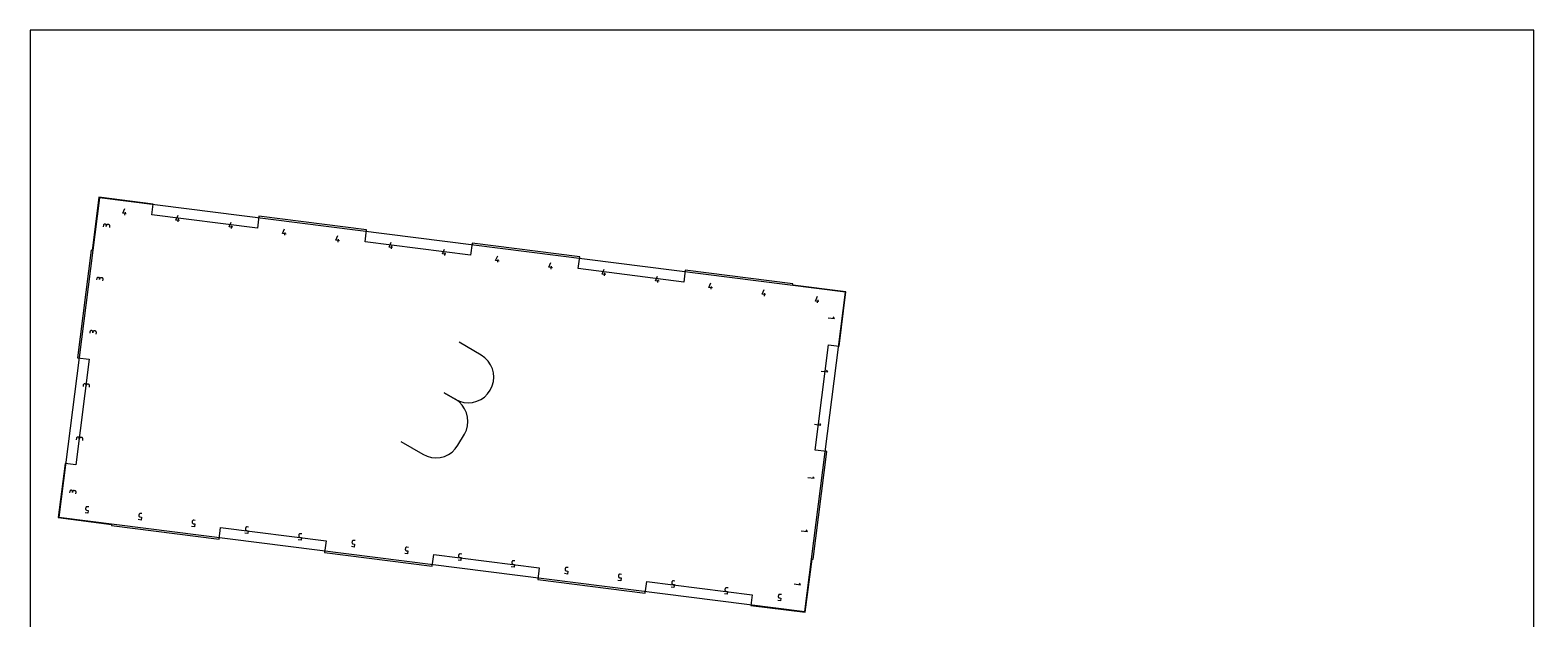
# Model space of a CAD drawing. Extents: x 0 to 14, y 0 to 16.
# Drawn here: x 0 to 14, y 10.51 to 16 of the extents above; entities that cross this region are included whole.
import ezdxf

# ---------------------------------------------------------------- set-up
doc = ezdxf.new("R2010")
doc.units = 0

msp = doc.modelspace()

# ---------------------------------------------------------------- linework, layer by layer
at = {"layer": 'annotation', "color": 1}
for p, q in [((0.862121, 14.292468), (0.881188, 14.337086)), ((0.895172, 14.288279), (0.862121, 14.292468)), ((0.883588, 14.276301), (0.886938, 14.302737)), ((0.683385, 14.180709), (0.68171, 14.167491)), ((0.6839, 14.183059), (0.683385, 14.180709)), ((0.684798, 14.185218), (0.6839, 14.183059)), ((0.686038, 14.187153), (0.684798, 14.185218)), ((0.687576, 14.188832), (0.686038, 14.187153)), ((0.689371, 14.190223), (0.687576, 14.188832)), ((0.691379, 14.191293), (0.689371, 14.190223)), ((0.693558, 14.19201), (0.691379, 14.191293)), ((0.695866, 14.192341), (0.693558, 14.19201)), ((0.69826, 14.192254), (0.695866, 14.192341)), ((0.700611, 14.191739), (0.69826, 14.192254)), ((0.69826, 14.192254), (0.69826, 14.192254)), ((0.702771, 14.190842), (0.700611, 14.191739)), ((0.704709, 14.189604), (0.702771, 14.190842)), ((0.706392, 14.188066), (0.704709, 14.189604)), ((0.707786, 14.186271), (0.706392, 14.188066)), ((0.708858, 14.184261), (0.707786, 14.186271)), ((0.709577, 14.182077), (0.708858, 14.184261)), ((0.709821, 14.177358), (0.708982, 14.17074)), ((0.708982, 14.17074), (0.709821, 14.177358)), ((0.709909, 14.179762), (0.709577, 14.182077)), ((0.709821, 14.177358), (0.709909, 14.179762)), ((0.710336, 14.179708), (0.709821, 14.177358)), ((0.709821, 14.177358), (0.709821, 14.177358)), ((0.711234, 14.181867), (0.710336, 14.179708)), ((0.712474, 14.183803), (0.711234, 14.181867)), ((0.714012, 14.185482), (0.712474, 14.183803)), ((0.715807, 14.186873), (0.714012, 14.185482)), ((0.717815, 14.187943), (0.715807, 14.186873)), ((0.719994, 14.188659), (0.717815, 14.187943)), ((0.722302, 14.18899), (0.719994, 14.188659)), ((0.724696, 14.188903), (0.722302, 14.18899)), ((0.731314, 14.188064), (0.724696, 14.188903)), ((0.724696, 14.188903), (0.724696, 14.188903)), ((0.733655, 14.187551), (0.731314, 14.188064)), ((0.735807, 14.186655), (0.733655, 14.187551)), ((0.737739, 14.185417), (0.735807, 14.186655)), ((0.739417, 14.18388), (0.737739, 14.185417)), ((0.740807, 14.182086), (0.739417, 14.18388)), ((0.741878, 14.180076), (0.740807, 14.182086)), ((0.741163, 14.159955), (0.742838, 14.173173)), ((0.742595, 14.177892), (0.741878, 14.180076)), ((0.742926, 14.175577), (0.742595, 14.177892)), ((0.742838, 14.173173), (0.742926, 14.175577)), ((0.742838, 14.173173), (0.742838, 14.173173)), ((1.358153, 14.229598), (1.37722, 14.274216)), ((1.391204, 14.225409), (1.358153, 14.229598)), ((1.379619, 14.213432), (1.38297, 14.239868)), ((1.854185, 14.166728), (1.873251, 14.211346)), ((1.887235, 14.162539), (1.854185, 14.166728)), ((1.875651, 14.150562), (1.879002, 14.176998)), ((2.350216, 14.103858), (2.369283, 14.148476)), ((2.383267, 14.099669), (2.350216, 14.103858)), ((2.371683, 14.087692), (2.375033, 14.114128)), ((2.846248, 14.040989), (2.865315, 14.085607)), ((2.879299, 14.0368), (2.846248, 14.040989)), ((2.867714, 14.024823), (2.871065, 14.051258)), ((3.34228, 13.978119), (3.361346, 14.022737)), ((3.37533, 13.97393), (3.34228, 13.978119)), ((3.363746, 13.961953), (3.367097, 13.988389)), ((3.838311, 13.915249), (3.857378, 13.959867)), ((3.871362, 13.91106), (3.838311, 13.915249)), ((3.859778, 13.899083), (3.863128, 13.925519)), ((4.334343, 13.85238), (4.353409, 13.896998)), ((4.355809, 13.836213), (4.35916, 13.862649)), ((4.367394, 13.848191), (4.334343, 13.85238)), ((4.830375, 13.78951), (4.849441, 13.834128)), ((4.863425, 13.785321), (4.830375, 13.78951)), ((4.851841, 13.773344), (4.855192, 13.79978)), ((5.326406, 13.72664), (5.345473, 13.771258)), ((5.359457, 13.722451), (5.326406, 13.72664)), ((5.347873, 13.710474), (5.351223, 13.73691)), ((0.620515, 13.684677), (0.61884, 13.671459)), ((0.62103, 13.687027), (0.620515, 13.684677)), ((0.621928, 13.689186), (0.62103, 13.687027)), ((0.623168, 13.691121), (0.621928, 13.689186)), ((0.624706, 13.692801), (0.623168, 13.691121)), ((0.626501, 13.694192), (0.624706, 13.692801)), ((0.628509, 13.695262), (0.626501, 13.694192)), ((0.630688, 13.695978), (0.628509, 13.695262)), ((0.632996, 13.696309), (0.630688, 13.695978)), ((0.63539, 13.696222), (0.632996, 13.696309)), ((0.637741, 13.695708), (0.63539, 13.696222)), ((0.63539, 13.696222), (0.63539, 13.696222)), ((0.639902, 13.69481), (0.637741, 13.695708)), ((0.64184, 13.693572), (0.639902, 13.69481)), ((0.643522, 13.692034), (0.64184, 13.693572)), ((0.644916, 13.690239), (0.643522, 13.692034)), ((0.645989, 13.688229), (0.644916, 13.690239)), ((0.646707, 13.686046), (0.645989, 13.688229)), ((0.646951, 13.681326), (0.646112, 13.674708)), ((0.646112, 13.674708), (0.646951, 13.681326)), ((0.647039, 13.683731), (0.646707, 13.686046)), ((0.646951, 13.681326), (0.647039, 13.683731)), ((0.647466, 13.683676), (0.646951, 13.681326)), ((0.646951, 13.681326), (0.646951, 13.681326)), ((0.648364, 13.685835), (0.647466, 13.683676)), ((0.649604, 13.687771), (0.648364, 13.685835)), ((0.651142, 13.68945), (0.649604, 13.687771)), ((0.652937, 13.690841), (0.651142, 13.68945)), ((0.654945, 13.691911), (0.652937, 13.690841)), ((0.657124, 13.692628), (0.654945, 13.691911)), ((0.659432, 13.692958), (0.657124, 13.692628)), ((0.661826, 13.692871), (0.659432, 13.692958)), ((0.668444, 13.692032), (0.661826, 13.692871)), ((0.661826, 13.692871), (0.661826, 13.692871)), ((0.670785, 13.69152), (0.668444, 13.692032)), ((0.672938, 13.690623), (0.670785, 13.69152)), ((0.674869, 13.689386), (0.672938, 13.690623)), ((0.676547, 13.687848), (0.674869, 13.689386)), ((0.677937, 13.686054), (0.676547, 13.687848)), ((0.679008, 13.684044), (0.677937, 13.686054)), ((0.678293, 13.663924), (0.679968, 13.677142)), ((0.679725, 13.681861), (0.679008, 13.684044)), ((0.680056, 13.679546), (0.679725, 13.681861)), ((0.679968, 13.677142), (0.680056, 13.679546)), ((0.679968, 13.677142), (0.679968, 13.677142)), ((5.822438, 13.663771), (5.841504, 13.708388)), ((5.855488, 13.659582), (5.822438, 13.663771)), ((5.843904, 13.647604), (5.847255, 13.67404)), ((6.31847, 13.600901), (6.337536, 13.645519)), ((6.35152, 13.596712), (6.31847, 13.600901)), ((6.339936, 13.584735), (6.343287, 13.611171)), ((6.814501, 13.538031), (6.833568, 13.582649)), ((6.847552, 13.533842), (6.814501, 13.538031)), ((6.835968, 13.521865), (6.839318, 13.548301)), ((7.310533, 13.475161), (7.329599, 13.519779)), ((7.343583, 13.470972), (7.310533, 13.475161)), ((7.331999, 13.458995), (7.33535, 13.485431)), ((7.428509, 13.319086), (7.488033, 13.311542)), ((7.488033, 13.311542), (7.476474, 13.326452)), ((0.557646, 13.188645), (0.55597, 13.175427)), ((0.55816, 13.190995), (0.557646, 13.188645)), ((0.559059, 13.193154), (0.55816, 13.190995)), ((0.560298, 13.19509), (0.559059, 13.193154)), ((0.561837, 13.196769), (0.560298, 13.19509)), ((0.563631, 13.19816), (0.561837, 13.196769)), ((0.565639, 13.19923), (0.563631, 13.19816)), ((0.567819, 13.199947), (0.565639, 13.19923)), ((0.570126, 13.200277), (0.567819, 13.199947)), ((0.57252, 13.20019), (0.570126, 13.200277)), ((0.574871, 13.199676), (0.57252, 13.20019)), ((0.57252, 13.20019), (0.57252, 13.20019)), ((0.577032, 13.198779), (0.574871, 13.199676)), ((0.57897, 13.19754), (0.577032, 13.198779)), ((0.580652, 13.196003), (0.57897, 13.19754)), ((0.582046, 13.194208), (0.580652, 13.196003)), ((0.583119, 13.192197), (0.582046, 13.194208)), ((0.583838, 13.190014), (0.583119, 13.192197)), ((0.584081, 13.185295), (0.583243, 13.178676)), ((0.583243, 13.178676), (0.584081, 13.185295)), ((0.584169, 13.187699), (0.583838, 13.190014)), ((0.584081, 13.185295), (0.584169, 13.187699)), ((0.584596, 13.187645), (0.584081, 13.185295)), ((0.584081, 13.185295), (0.584081, 13.185295)), ((0.585495, 13.189804), (0.584596, 13.187645)), ((0.586734, 13.191739), (0.585495, 13.189804)), ((0.588273, 13.193418), (0.586734, 13.191739)), ((0.590067, 13.194809), (0.588273, 13.193418)), ((0.592075, 13.195879), (0.590067, 13.194809)), ((0.594255, 13.196596), (0.592075, 13.195879)), ((0.596562, 13.196927), (0.594255, 13.196596)), ((0.598956, 13.19684), (0.596562, 13.196927)), ((0.605574, 13.196001), (0.598956, 13.19684)), ((0.598956, 13.19684), (0.598956, 13.19684)), ((0.607915, 13.195488), (0.605574, 13.196001)), ((0.610068, 13.194592), (0.607915, 13.195488)), ((0.612, 13.193354), (0.610068, 13.194592)), ((0.613677, 13.191817), (0.612, 13.193354)), ((0.615068, 13.190022), (0.613677, 13.191817)), ((0.616138, 13.188012), (0.615068, 13.190022)), ((0.615423, 13.167892), (0.617098, 13.18111)), ((0.616855, 13.185829), (0.616138, 13.188012)), ((0.617186, 13.183514), (0.616855, 13.185829)), ((0.617098, 13.18111), (0.617186, 13.183514)), ((0.617098, 13.18111), (0.617098, 13.18111)), ((4.199775, 12.97088), (3.994356, 13.091504)), ((4.234773, 12.945869), (4.199775, 12.97088)), ((4.263925, 12.915899), (4.234773, 12.945869)), ((4.286999, 12.881896), (4.263925, 12.915899)), ((4.303761, 12.844788), (4.286999, 12.881896)), ((4.313978, 12.805502), (4.303761, 12.844788)), ((4.313846, 12.724106), (4.317418, 12.764966)), ((4.317418, 12.764966), (4.313978, 12.805502)), ((7.36564, 12.823054), (7.425164, 12.81551)), ((7.425164, 12.81551), (7.413604, 12.83042)), ((0.494776, 12.692614), (0.493101, 12.679396)), ((0.495291, 12.694964), (0.494776, 12.692614)), ((0.496189, 12.697123), (0.495291, 12.694964)), ((0.497429, 12.699058), (0.496189, 12.697123)), ((0.498967, 12.700737), (0.497429, 12.699058)), ((0.500762, 12.702128), (0.498967, 12.700737)), ((0.50277, 12.703198), (0.500762, 12.702128)), ((0.504949, 12.703915), (0.50277, 12.703198)), ((0.507257, 12.704246), (0.504949, 12.703915)), ((0.50965, 12.704159), (0.507257, 12.704246)), ((0.512001, 12.703644), (0.50965, 12.704159)), ((0.50965, 12.704159), (0.50965, 12.704159)), ((0.514162, 12.702747), (0.512001, 12.703644)), ((0.5161, 12.701509), (0.514162, 12.702747)), ((0.517783, 12.699971), (0.5161, 12.701509)), ((0.519177, 12.698176), (0.517783, 12.699971)), ((0.520249, 12.696166), (0.519177, 12.698176)), ((0.520968, 12.693982), (0.520249, 12.696166)), ((0.521212, 12.689263), (0.520373, 12.682645)), ((0.520373, 12.682645), (0.521212, 12.689263)), ((0.5213, 12.691667), (0.520968, 12.693982)), ((0.521212, 12.689263), (0.5213, 12.691667)), ((0.521726, 12.691613), (0.521212, 12.689263)), ((0.521212, 12.689263), (0.521212, 12.689263)), ((0.522625, 12.693772), (0.521726, 12.691613)), ((0.523865, 12.695708), (0.522625, 12.693772)), ((0.525403, 12.697387), (0.523865, 12.695708)), ((0.527197, 12.698778), (0.525403, 12.697387)), ((0.529206, 12.699848), (0.527197, 12.698778)), ((0.531385, 12.700564), (0.529206, 12.699848)), ((0.533693, 12.700895), (0.531385, 12.700564)), ((0.536086, 12.700808), (0.533693, 12.700895)), ((0.542705, 12.699969), (0.536086, 12.700808)), ((0.536086, 12.700808), (0.536086, 12.700808)), ((0.545046, 12.699456), (0.542705, 12.699969)), ((0.547198, 12.69856), (0.545046, 12.699456)), ((0.54913, 12.697322), (0.547198, 12.69856)), ((0.550808, 12.695785), (0.54913, 12.697322)), ((0.552198, 12.693991), (0.550808, 12.695785)), ((0.553268, 12.691981), (0.552198, 12.693991)), ((0.552553, 12.67186), (0.554229, 12.685078)), ((0.553986, 12.689797), (0.553268, 12.691981)), ((0.554317, 12.687483), (0.553986, 12.689797)), ((0.554229, 12.685078), (0.554317, 12.687483)), ((0.554229, 12.685078), (0.554229, 12.685078)), ((3.958526, 12.560043), (3.855671, 12.62044)), ((3.855671, 12.62044), (3.958526, 12.560043)), ((4.229767, 12.580922), (4.259732, 12.610113)), ((4.259732, 12.610113), (4.284739, 12.645127)), ((4.284739, 12.645127), (4.303031, 12.683851)), ((4.284739, 12.645127), (4.284739, 12.645127)), ((4.303031, 12.683851), (4.313846, 12.724106)), ((3.993523, 12.535032), (3.958526, 12.560043)), ((3.958526, 12.560043), (3.958526, 12.560043)), ((3.958526, 12.560043), (3.997418, 12.541665)), ((4.022676, 12.505061), (3.993523, 12.535032)), ((3.997418, 12.541665), (4.037797, 12.530813)), ((4.045749, 12.471059), (4.022676, 12.505061)), ((4.037797, 12.530813), (4.078742, 12.527244)), ((4.062511, 12.433951), (4.045749, 12.471059)), ((4.078742, 12.527244), (4.119332, 12.530713)), ((4.119332, 12.530713), (4.158646, 12.540979)), ((4.158646, 12.540979), (4.195765, 12.557796)), ((4.195765, 12.557796), (4.229767, 12.580922)), ((4.072729, 12.394665), (4.062511, 12.433951)), ((4.072597, 12.313269), (4.076168, 12.354129)), ((4.076168, 12.354129), (4.072729, 12.394665)), ((7.30277, 12.327023), (7.362294, 12.319478)), ((7.362294, 12.319478), (7.350734, 12.334389)), ((0.431906, 12.196582), (0.430231, 12.183364)), ((0.432421, 12.198932), (0.431906, 12.196582)), ((0.433319, 12.201091), (0.432421, 12.198932)), ((0.434559, 12.203027), (0.433319, 12.201091)), ((0.436097, 12.204706), (0.434559, 12.203027)), ((0.437892, 12.206097), (0.436097, 12.204706)), ((0.4399, 12.207167), (0.437892, 12.206097)), ((0.442079, 12.207883), (0.4399, 12.207167)), ((0.444387, 12.208214), (0.442079, 12.207883)), ((0.446781, 12.208127), (0.444387, 12.208214)), ((0.449132, 12.207613), (0.446781, 12.208127)), ((0.446781, 12.208127), (0.446781, 12.208127)), ((0.451293, 12.206715), (0.449132, 12.207613)), ((0.453231, 12.205477), (0.451293, 12.206715)), ((0.454913, 12.203939), (0.453231, 12.205477)), ((0.456307, 12.202144), (0.454913, 12.203939)), ((0.45738, 12.200134), (0.456307, 12.202144)), ((0.458098, 12.197951), (0.45738, 12.200134)), ((0.458342, 12.193231), (0.457503, 12.186613)), ((0.457503, 12.186613), (0.458342, 12.193231)), ((0.45843, 12.195636), (0.458098, 12.197951)), ((0.458342, 12.193231), (0.45843, 12.195636)), ((0.458857, 12.195582), (0.458342, 12.193231)), ((0.458342, 12.193231), (0.458342, 12.193231)), ((0.459755, 12.197741), (0.458857, 12.195582)), ((0.460995, 12.199676), (0.459755, 12.197741)), ((0.462533, 12.201355), (0.460995, 12.199676)), ((0.464328, 12.202746), (0.462533, 12.201355)), ((0.466336, 12.203816), (0.464328, 12.202746)), ((0.468515, 12.204533), (0.466336, 12.203816)), ((0.470823, 12.204864), (0.468515, 12.204533)), ((0.473217, 12.204776), (0.470823, 12.204864)), ((0.479835, 12.203937), (0.473217, 12.204776)), ((0.473217, 12.204776), (0.473217, 12.204776)), ((0.482176, 12.203425), (0.479835, 12.203937)), ((0.484329, 12.202528), (0.482176, 12.203425)), ((0.48626, 12.201291), (0.484329, 12.202528)), ((0.487938, 12.199754), (0.48626, 12.201291)), ((0.489328, 12.197959), (0.487938, 12.199754)), ((0.490399, 12.195949), (0.489328, 12.197959)), ((0.489684, 12.175829), (0.491359, 12.189047)), ((0.491116, 12.193766), (0.490399, 12.195949)), ((0.491447, 12.191451), (0.491116, 12.193766)), ((0.491359, 12.189047), (0.491447, 12.191451)), ((0.491359, 12.189047), (0.491359, 12.189047)), ((3.983092, 12.131435), (4.04349, 12.234289)), ((4.04349, 12.234289), (4.061782, 12.273014)), ((4.04349, 12.234289), (4.04349, 12.234289)), ((4.061782, 12.273014), (4.072597, 12.313269)), ((3.451801, 12.167556), (3.657219, 12.046931)), ((3.657219, 12.046931), (3.657219, 12.046931)), ((3.657219, 12.046931), (3.696111, 12.028551)), ((3.857268, 12.027744), (3.894342, 12.044487)), ((3.894342, 12.044487), (3.928286, 12.067514)), ((3.928286, 12.067514), (3.958177, 12.096579)), ((3.958177, 12.096579), (3.983092, 12.131435)), ((3.696111, 12.028551), (3.736483, 12.017689)), ((3.736483, 12.017689), (3.777416, 12.014098)), ((3.777416, 12.014098), (3.817984, 12.017532)), ((3.817984, 12.017532), (3.857268, 12.027744)), ((7.2399, 11.830991), (7.299424, 11.823447)), ((7.299424, 11.823447), (7.287865, 11.838357)), ((0.369036, 11.70055), (0.367361, 11.687332)), ((0.369551, 11.702901), (0.369036, 11.70055)), ((0.37045, 11.70506), (0.369551, 11.702901)), ((0.371689, 11.706995), (0.37045, 11.70506)), ((0.373228, 11.708674), (0.371689, 11.706995)), ((0.375022, 11.710065), (0.373228, 11.708674)), ((0.37703, 11.711135), (0.375022, 11.710065)), ((0.379209, 11.711852), (0.37703, 11.711135)), ((0.381517, 11.712182), (0.379209, 11.711852)), ((0.383911, 11.712095), (0.381517, 11.712182)), ((0.386262, 11.711581), (0.383911, 11.712095)), ((0.383911, 11.712095), (0.383911, 11.712095)), ((0.388423, 11.710684), (0.386262, 11.711581)), ((0.390361, 11.709445), (0.388423, 11.710684)), ((0.392043, 11.707908), (0.390361, 11.709445)), ((0.393437, 11.706113), (0.392043, 11.707908)), ((0.39451, 11.704102), (0.393437, 11.706113)), ((0.395228, 11.701919), (0.39451, 11.704102)), ((0.395472, 11.6972), (0.394634, 11.690581)), ((0.394634, 11.690581), (0.395472, 11.6972)), ((0.39556, 11.699604), (0.395228, 11.701919)), ((0.395472, 11.6972), (0.39556, 11.699604)), ((0.395987, 11.69955), (0.395472, 11.6972)), ((0.395472, 11.6972), (0.395472, 11.6972)), ((0.396885, 11.701709), (0.395987, 11.69955)), ((0.398125, 11.703644), (0.396885, 11.701709)), ((0.399664, 11.705324), (0.398125, 11.703644)), ((0.401458, 11.706714), (0.399664, 11.705324)), ((0.403466, 11.707784), (0.401458, 11.706714)), ((0.405645, 11.708501), (0.403466, 11.707784)), ((0.407953, 11.708832), (0.405645, 11.708501)), ((0.410347, 11.708745), (0.407953, 11.708832)), ((0.416965, 11.707906), (0.410347, 11.708745)), ((0.410347, 11.708745), (0.410347, 11.708745)), ((0.419306, 11.707393), (0.416965, 11.707906)), ((0.421459, 11.706497), (0.419306, 11.707393)), ((0.423391, 11.705259), (0.421459, 11.706497)), ((0.425068, 11.703722), (0.423391, 11.705259)), ((0.426459, 11.701927), (0.425068, 11.703722)), ((0.427529, 11.699917), (0.426459, 11.701927)), ((0.426814, 11.679797), (0.428489, 11.693015)), ((0.428246, 11.697734), (0.427529, 11.699917)), ((0.428577, 11.695419), (0.428246, 11.697734)), ((0.428489, 11.693015), (0.428577, 11.695419)), ((0.428489, 11.693015), (0.428489, 11.693015)), ((0.538132, 11.497686), (0.511696, 11.501036)), ((0.516729, 11.540743), (0.516641, 11.538339)), ((0.516641, 11.538339), (0.516972, 11.536026)), ((0.517563, 11.547327), (0.516729, 11.540743)), ((0.516729, 11.540743), (0.516729, 11.540743)), ((0.516972, 11.536026), (0.51769, 11.533845)), ((0.518078, 11.549678), (0.517563, 11.547327)), ((0.51769, 11.533845), (0.518762, 11.531838)), ((0.518977, 11.551838), (0.518078, 11.549678)), ((0.518762, 11.531838), (0.520154, 11.530046)), ((0.520217, 11.553776), (0.518977, 11.551838)), ((0.520154, 11.530046), (0.521835, 11.528512)), ((0.521757, 11.555457), (0.520217, 11.553776)), ((0.523553, 11.55685), (0.521757, 11.555457)), ((0.521835, 11.528512), (0.52377, 11.527276)), ((0.525564, 11.557922), (0.523553, 11.55685)), ((0.52377, 11.527276), (0.525927, 11.526381)), ((0.527747, 11.55864), (0.525564, 11.557922)), ((0.525927, 11.526381), (0.528274, 11.525868)), ((0.530059, 11.558972), (0.527747, 11.55864)), ((0.528274, 11.525868), (0.541492, 11.524193)), ((0.532458, 11.558885), (0.530059, 11.558972)), ((0.545676, 11.55721), (0.532458, 11.558885)), ((0.532458, 11.558885), (0.532458, 11.558885)), ((0.541492, 11.524193), (0.538132, 11.497686)), ((1.013595, 11.484458), (1.01276, 11.477873)), ((1.01411, 11.486808), (1.013595, 11.484458)), ((1.015008, 11.488969), (1.01411, 11.486808)), ((1.016249, 11.490906), (1.015008, 11.488969)), ((1.017789, 11.492587), (1.016249, 11.490906)), ((1.019585, 11.493981), (1.017789, 11.492587)), ((1.021596, 11.495053), (1.019585, 11.493981)), ((1.023778, 11.495771), (1.021596, 11.495053)), ((1.026091, 11.496103), (1.023778, 11.495771)), ((1.02849, 11.496015), (1.026091, 11.496103)), ((1.041708, 11.49434), (1.02849, 11.496015)), ((1.02849, 11.496015), (1.02849, 11.496015)), ((1.034164, 11.434816), (1.007728, 11.438167)), ((1.01276, 11.477873), (1.012672, 11.475469)), ((1.012672, 11.475469), (1.013004, 11.473156)), ((1.01276, 11.477873), (1.01276, 11.477873)), ((1.013004, 11.473156), (1.013722, 11.470975)), ((1.013722, 11.470975), (1.014794, 11.468968)), ((1.014794, 11.468968), (1.016186, 11.467176)), ((1.016186, 11.467176), (1.017866, 11.465642)), ((1.017866, 11.465642), (1.019802, 11.464406)), ((1.019802, 11.464406), (1.021959, 11.463511)), ((1.021959, 11.463511), (1.024305, 11.462998)), ((1.024305, 11.462998), (1.037523, 11.461323)), ((1.037523, 11.461323), (1.034164, 11.434816)), ((1.530195, 11.371946), (1.503759, 11.375297)), ((1.508792, 11.415003), (1.508704, 11.412599)), ((1.508704, 11.412599), (1.509036, 11.410286)), ((1.509627, 11.421588), (1.508792, 11.415003)), ((1.508792, 11.415003), (1.508792, 11.415003)), ((1.509036, 11.410286), (1.509754, 11.408105)), ((1.510141, 11.423939), (1.509627, 11.421588)), ((1.509754, 11.408105), (1.510825, 11.406098)), ((1.51104, 11.426099), (1.510141, 11.423939)), ((1.510825, 11.406098), (1.512218, 11.404307)), ((1.512281, 11.428036), (1.51104, 11.426099)), ((1.512218, 11.404307), (1.513898, 11.402772)), ((1.51382, 11.429718), (1.512281, 11.428036)), ((1.515617, 11.431111), (1.51382, 11.429718)), ((1.513898, 11.402772), (1.515833, 11.401537)), ((1.517627, 11.432183), (1.515617, 11.431111)), ((1.515833, 11.401537), (1.517991, 11.400641)), ((1.51981, 11.432901), (1.517627, 11.432183)), ((1.517991, 11.400641), (1.520337, 11.400129)), ((1.522122, 11.433233), (1.51981, 11.432901)), ((1.520337, 11.400129), (1.533555, 11.398453)), ((1.524522, 11.433145), (1.522122, 11.433233)), ((1.53774, 11.43147), (1.524522, 11.433145)), ((1.524522, 11.433145), (1.524522, 11.433145)), ((1.533555, 11.398453), (1.530195, 11.371946)), ((2.004824, 11.352133), (2.004736, 11.34973)), ((2.004736, 11.34973), (2.005067, 11.347417)), ((2.005658, 11.358718), (2.004824, 11.352133)), ((2.004824, 11.352133), (2.004824, 11.352133)), ((2.005067, 11.347417), (2.005785, 11.345236)), ((2.006173, 11.361069), (2.005658, 11.358718)), ((2.005785, 11.345236), (2.006857, 11.343229)), ((2.007072, 11.363229), (2.006173, 11.361069)), ((2.006857, 11.343229), (2.008249, 11.341437)), ((2.008312, 11.365167), (2.007072, 11.363229)), ((2.008249, 11.341437), (2.00993, 11.339902)), ((2.009852, 11.366848), (2.008312, 11.365167)), ((2.011648, 11.368241), (2.009852, 11.366848)), ((2.013659, 11.369313), (2.011648, 11.368241)), ((2.015842, 11.370031), (2.013659, 11.369313)), ((2.018154, 11.370363), (2.015842, 11.370031)), ((2.020553, 11.370276), (2.018154, 11.370363)), ((2.033771, 11.3686), (2.020553, 11.370276)), ((2.020553, 11.370276), (2.020553, 11.370276)), ((7.236554, 11.327415), (7.224995, 11.342325)), ((2.026227, 11.309077), (1.999791, 11.312427)), ((2.00993, 11.339902), (2.011865, 11.338667)), ((2.011865, 11.338667), (2.014022, 11.337772)), ((2.014022, 11.337772), (2.016369, 11.337259)), ((2.016369, 11.337259), (2.029587, 11.335583)), ((2.029587, 11.335583), (2.026227, 11.309077)), ((2.522259, 11.246207), (2.495823, 11.249558)), ((2.500855, 11.289264), (2.500767, 11.28686)), ((2.500767, 11.28686), (2.501099, 11.284547)), ((2.50169, 11.295848), (2.500855, 11.289264)), ((2.500855, 11.289264), (2.500855, 11.289264)), ((2.501099, 11.284547), (2.501817, 11.282366)), ((2.502205, 11.298199), (2.50169, 11.295848)), ((2.501817, 11.282366), (2.502889, 11.280359)), ((2.503103, 11.30036), (2.502205, 11.298199)), ((2.502889, 11.280359), (2.504281, 11.278567)), ((2.504344, 11.302297), (2.503103, 11.30036)), ((2.504281, 11.278567), (2.505961, 11.277033)), ((2.505883, 11.303978), (2.504344, 11.302297)), ((2.50768, 11.305371), (2.505883, 11.303978)), ((2.505961, 11.277033), (2.507897, 11.275797)), ((2.509691, 11.306443), (2.50768, 11.305371)), ((2.507897, 11.275797), (2.510054, 11.274902)), ((2.511873, 11.307162), (2.509691, 11.306443)), ((2.510054, 11.274902), (2.5124, 11.274389)), ((2.514186, 11.307493), (2.511873, 11.307162)), ((2.5124, 11.274389), (2.525618, 11.272714)), ((2.516585, 11.307406), (2.514186, 11.307493)), ((2.529803, 11.305731), (2.516585, 11.307406)), ((2.516585, 11.307406), (2.516585, 11.307406)), ((2.525618, 11.272714), (2.522259, 11.246207)), ((2.996887, 11.226394), (2.996799, 11.22399)), ((2.996799, 11.22399), (2.99713, 11.221677)), ((2.997722, 11.232979), (2.996887, 11.226394)), ((2.996887, 11.226394), (2.996887, 11.226394)), ((2.99713, 11.221677), (2.997849, 11.219496)), ((2.998236, 11.235329), (2.997722, 11.232979)), ((2.997849, 11.219496), (2.99892, 11.217489)), ((2.999135, 11.23749), (2.998236, 11.235329)), ((2.99892, 11.217489), (3.000313, 11.215698)), ((3.000376, 11.239427), (2.999135, 11.23749)), ((3.000313, 11.215698), (3.001993, 11.214163)), ((3.001915, 11.241109), (3.000376, 11.239427)), ((3.003712, 11.242502), (3.001915, 11.241109)), ((3.001993, 11.214163), (3.003928, 11.212927)), ((3.005722, 11.243574), (3.003712, 11.242502)), ((3.003928, 11.212927), (3.006085, 11.212032)), ((3.007905, 11.244292), (3.005722, 11.243574)), ((3.006085, 11.212032), (3.008432, 11.211519)), ((3.010217, 11.244624), (3.007905, 11.244292)), ((3.008432, 11.211519), (3.02165, 11.209844)), ((3.012617, 11.244536), (3.010217, 11.244624)), ((3.025835, 11.242861), (3.012617, 11.244536)), ((3.012617, 11.244536), (3.012617, 11.244536)), ((3.02165, 11.209844), (3.01829, 11.183337)), ((7.177031, 11.334959), (7.236554, 11.327415)), ((3.01829, 11.183337), (2.991854, 11.186688)), ((3.514322, 11.120467), (3.487886, 11.123818)), ((3.492919, 11.163524), (3.492831, 11.161121)), ((3.492831, 11.161121), (3.493162, 11.158807)), ((3.493753, 11.170109), (3.492919, 11.163524)), ((3.492919, 11.163524), (3.492919, 11.163524)), ((3.493162, 11.158807), (3.49388, 11.156627)), ((3.494268, 11.17246), (3.493753, 11.170109)), ((3.49388, 11.156627), (3.494952, 11.154619)), ((3.495167, 11.17462), (3.494268, 11.17246)), ((3.494952, 11.154619), (3.496344, 11.152828)), ((3.496407, 11.176557), (3.495167, 11.17462)), ((3.496344, 11.152828), (3.498025, 11.151293)), ((3.497947, 11.178239), (3.496407, 11.176557)), ((3.499743, 11.179632), (3.497947, 11.178239)), ((3.498025, 11.151293), (3.49996, 11.150058)), ((3.501754, 11.180704), (3.499743, 11.179632)), ((3.49996, 11.150058), (3.502117, 11.149163)), ((3.503937, 11.181422), (3.501754, 11.180704)), ((3.502117, 11.149163), (3.504464, 11.14865)), ((3.506249, 11.181754), (3.503937, 11.181422)), ((3.504464, 11.14865), (3.517682, 11.146974)), ((3.508648, 11.181667), (3.506249, 11.181754)), ((3.521866, 11.179991), (3.508648, 11.181667)), ((3.508648, 11.181667), (3.508648, 11.181667)), ((3.517682, 11.146974), (3.514322, 11.120467)), ((4.010354, 11.057598), (3.983918, 11.060948)), ((3.98895, 11.100655), (3.988862, 11.098251)), ((3.988862, 11.098251), (3.989194, 11.095938)), ((3.989785, 11.107239), (3.98895, 11.100655)), ((3.98895, 11.100655), (3.98895, 11.100655)), ((3.989194, 11.095938), (3.989912, 11.093757)), ((3.9903, 11.10959), (3.989785, 11.107239)), ((3.989912, 11.093757), (3.990984, 11.09175)), ((3.991198, 11.11175), (3.9903, 11.10959)), ((3.990984, 11.09175), (3.992376, 11.089958)), ((3.992439, 11.113688), (3.991198, 11.11175)), ((3.992376, 11.089958), (3.994056, 11.088424)), ((3.993978, 11.115369), (3.992439, 11.113688)), ((3.995775, 11.116762), (3.993978, 11.115369)), ((3.994056, 11.088424), (3.995991, 11.087188)), ((3.997786, 11.117834), (3.995775, 11.116762)), ((3.995991, 11.087188), (3.998149, 11.086293)), ((3.999968, 11.118553), (3.997786, 11.117834)), ((3.998149, 11.086293), (4.000495, 11.08578)), ((4.002281, 11.118884), (3.999968, 11.118553)), ((4.000495, 11.08578), (4.013713, 11.084105)), ((4.00468, 11.118797), (4.002281, 11.118884)), ((4.017898, 11.117122), (4.00468, 11.118797)), ((4.00468, 11.118797), (4.00468, 11.118797)), ((4.013713, 11.084105), (4.010354, 11.057598)), ((4.506385, 10.994728), (4.479949, 10.998079)), ((4.484982, 11.037785), (4.484894, 11.035381)), ((4.484894, 11.035381), (4.485225, 11.033068)), ((4.485816, 11.04437), (4.484982, 11.037785)), ((4.484982, 11.037785), (4.484982, 11.037785)), ((4.485225, 11.033068), (4.485943, 11.030887)), ((4.486331, 11.04672), (4.485816, 11.04437)), ((4.485943, 11.030887), (4.487015, 11.02888)), ((4.48723, 11.048881), (4.486331, 11.04672)), ((4.487015, 11.02888), (4.488408, 11.027088)), ((4.48847, 11.050818), (4.48723, 11.048881)), ((4.488408, 11.027088), (4.490088, 11.025554)), ((4.49001, 11.0525), (4.48847, 11.050818)), ((4.491806, 11.053893), (4.49001, 11.0525)), ((4.490088, 11.025554), (4.492023, 11.024318)), ((4.493817, 11.054965), (4.491806, 11.053893)), ((4.492023, 11.024318), (4.49418, 11.023423)), ((4.496, 11.055683), (4.493817, 11.054965)), ((4.49418, 11.023423), (4.496527, 11.02291)), ((4.498312, 11.056015), (4.496, 11.055683)), ((4.496527, 11.02291), (4.509745, 11.021235)), ((4.500712, 11.055927), (4.498312, 11.056015)), ((4.51393, 11.054252), (4.500712, 11.055927)), ((4.500712, 11.055927), (4.500712, 11.055927)), ((4.509745, 11.021235), (4.506385, 10.994728)), ((5.002417, 10.931858), (4.975981, 10.935209)), ((4.981014, 10.974915), (4.980926, 10.972512)), ((4.980926, 10.972512), (4.981257, 10.970198)), ((4.981848, 10.9815), (4.981014, 10.974915)), ((4.981014, 10.974915), (4.981014, 10.974915)), ((4.981257, 10.970198), (4.981975, 10.968017)), ((4.982363, 10.983851), (4.981848, 10.9815)), ((4.981975, 10.968017), (4.983047, 10.96601)), ((4.983262, 10.986011), (4.982363, 10.983851)), ((4.983047, 10.96601), (4.984439, 10.964219)), ((4.984502, 10.987948), (4.983262, 10.986011)), ((4.984439, 10.964219), (4.98612, 10.962684)), ((4.986042, 10.98963), (4.984502, 10.987948)), ((4.987838, 10.991023), (4.986042, 10.98963)), ((4.98612, 10.962684), (4.988055, 10.961449)), ((4.989849, 10.992095), (4.987838, 10.991023)), ((4.988055, 10.961449), (4.990212, 10.960554)), ((4.992032, 10.992813), (4.989849, 10.992095)), ((4.990212, 10.960554), (4.992559, 10.960041)), ((4.994344, 10.993145), (4.992032, 10.992813)), ((4.992559, 10.960041), (5.005777, 10.958365)), ((4.996743, 10.993057), (4.994344, 10.993145)), ((5.009961, 10.991382), (4.996743, 10.993057)), ((4.996743, 10.993057), (4.996743, 10.993057)), ((5.005777, 10.958365), (5.002417, 10.931858)), ((5.478395, 10.920981), (5.47788, 10.91863)), ((5.479293, 10.923141), (5.478395, 10.920981)), ((5.480534, 10.925079), (5.479293, 10.923141)), ((5.482073, 10.92676), (5.480534, 10.925079)), ((5.48387, 10.928153), (5.482073, 10.92676)), ((5.485881, 10.929225), (5.48387, 10.928153)), ((5.488063, 10.929943), (5.485881, 10.929225)), ((5.490376, 10.930275), (5.488063, 10.929943)), ((5.492775, 10.930188), (5.490376, 10.930275)), ((5.505993, 10.928512), (5.492775, 10.930188)), ((5.492775, 10.930188), (5.492775, 10.930188)), ((5.498449, 10.868989), (5.472013, 10.872339)), ((5.477045, 10.912045), (5.476957, 10.909642)), ((5.476957, 10.909642), (5.477289, 10.907329)), ((5.47788, 10.91863), (5.477045, 10.912045)), ((5.477045, 10.912045), (5.477045, 10.912045)), ((5.477289, 10.907329), (5.478007, 10.905148)), ((5.478007, 10.905148), (5.479078, 10.903141)), ((5.479078, 10.903141), (5.480471, 10.901349)), ((5.480471, 10.901349), (5.482151, 10.899815)), ((5.482151, 10.899815), (5.484086, 10.898579)), ((5.484086, 10.898579), (5.486244, 10.897684)), ((5.486244, 10.897684), (5.48859, 10.897171)), ((5.48859, 10.897171), (5.501808, 10.895496)), ((5.501808, 10.895496), (5.498449, 10.868989)), ((5.99448, 10.806119), (5.968044, 10.80947)), ((5.973077, 10.849176), (5.972989, 10.846772)), ((5.972989, 10.846772), (5.97332, 10.844459)), ((5.973911, 10.85576), (5.973077, 10.849176)), ((5.973077, 10.849176), (5.973077, 10.849176)), ((5.97332, 10.844459), (5.974038, 10.842278)), ((5.974426, 10.858111), (5.973911, 10.85576)), ((5.974038, 10.842278), (5.97511, 10.840271)), ((5.975325, 10.860272), (5.974426, 10.858111)), ((5.97511, 10.840271), (5.976503, 10.838479)), ((5.976565, 10.862209), (5.975325, 10.860272)), ((5.976503, 10.838479), (5.978183, 10.836945)), ((5.978105, 10.86389), (5.976565, 10.862209)), ((5.979901, 10.865283), (5.978105, 10.86389)), ((5.978183, 10.836945), (5.980118, 10.835709)), ((5.981912, 10.866355), (5.979901, 10.865283)), ((5.980118, 10.835709), (5.982275, 10.834814)), ((5.984095, 10.867074), (5.981912, 10.866355)), ((5.982275, 10.834814), (5.984622, 10.834301)), ((5.986407, 10.867405), (5.984095, 10.867074)), ((5.984622, 10.834301), (5.99784, 10.832626)), ((5.988807, 10.867318), (5.986407, 10.867405)), ((6.002025, 10.865643), (5.988807, 10.867318)), ((5.988807, 10.867318), (5.988807, 10.867318)), ((5.99784, 10.832626), (5.99448, 10.806119)), ((6.469108, 10.786306), (6.469021, 10.783902)), ((6.469021, 10.783902), (6.469352, 10.781589)), ((6.469943, 10.792891), (6.469108, 10.786306)), ((6.469108, 10.786306), (6.469108, 10.786306)), ((6.469352, 10.781589), (6.47007, 10.779408)), ((6.470458, 10.795242), (6.469943, 10.792891)), ((6.471357, 10.797402), (6.470458, 10.795242)), ((6.472597, 10.799339), (6.471357, 10.797402)), ((6.474137, 10.801021), (6.472597, 10.799339)), ((6.475933, 10.802414), (6.474137, 10.801021)), ((6.477944, 10.803486), (6.475933, 10.802414)), ((6.480127, 10.804204), (6.477944, 10.803486)), ((6.482439, 10.804536), (6.480127, 10.804204)), ((6.484838, 10.804448), (6.482439, 10.804536)), ((6.498056, 10.802773), (6.484838, 10.804448)), ((6.484838, 10.804448), (6.484838, 10.804448)), ((7.114161, 10.838928), (7.173685, 10.831383)), ((7.173685, 10.831383), (7.162125, 10.846294)), ((6.490512, 10.743249), (6.464076, 10.7466)), ((6.47007, 10.779408), (6.471142, 10.777401)), ((6.471142, 10.777401), (6.472534, 10.77561)), ((6.472534, 10.77561), (6.474215, 10.774075)), ((6.474215, 10.774075), (6.47615, 10.77284)), ((6.47615, 10.77284), (6.478307, 10.771944)), ((6.478307, 10.771944), (6.480654, 10.771431)), ((6.480654, 10.771431), (6.493871, 10.769756)), ((6.493871, 10.769756), (6.490512, 10.743249)), ((6.986544, 10.68038), (6.960108, 10.68373)), ((6.96514, 10.723436), (6.965052, 10.721033)), ((6.965052, 10.721033), (6.965384, 10.71872)), ((6.965975, 10.730021), (6.96514, 10.723436)), ((6.96514, 10.723436), (6.96514, 10.723436)), ((6.965384, 10.71872), (6.966102, 10.716539)), ((6.96649, 10.732372), (6.965975, 10.730021)), ((6.966102, 10.716539), (6.967173, 10.714531)), ((6.967388, 10.734532), (6.96649, 10.732372)), ((6.967173, 10.714531), (6.968566, 10.71274)), ((6.968629, 10.736469), (6.967388, 10.734532)), ((6.968566, 10.71274), (6.970246, 10.711205)), ((6.970168, 10.738151), (6.968629, 10.736469)), ((6.971965, 10.739544), (6.970168, 10.738151)), ((6.970246, 10.711205), (6.972181, 10.70997)), ((6.973976, 10.740616), (6.971965, 10.739544)), ((6.972181, 10.70997), (6.974339, 10.709075)), ((6.976158, 10.741334), (6.973976, 10.740616)), ((6.974339, 10.709075), (6.976685, 10.708562)), ((6.978471, 10.741666), (6.976158, 10.741334)), ((6.976685, 10.708562), (6.989903, 10.706886)), ((6.98087, 10.741579), (6.978471, 10.741666)), ((6.994088, 10.739903), (6.98087, 10.741579)), ((6.98087, 10.741579), (6.98087, 10.741579)), ((6.989903, 10.706886), (6.986544, 10.68038))]:
    msp.add_line(p, q, dxfattribs=at)
at = {"layer": 'boundary', "color": 5}
for p, q in [((0.645307, 14.437542), (0.268089, 11.461352)), ((0.640976, 14.443131), (0.578106, 13.9471)), ((1.146928, 14.379004), (0.640976, 14.443131)), ((7.58975, 13.557366), (0.645307, 14.437542)), ((1.134354, 14.279798), (1.146928, 14.379004)), ((2.116497, 14.155316), (1.134354, 14.279798)), ((2.130328, 14.264443), (2.116497, 14.155316)), ((3.132312, 14.137446), (2.130328, 14.264443)), ((3.118481, 14.028319), (3.132312, 14.137446)), ((4.100623, 13.903837), (3.118481, 14.028319)), ((4.114455, 14.012964), (4.100623, 13.903837)), ((5.116439, 13.885967), (4.114455, 14.012964)), ((0.568185, 13.948357), (0.441188, 12.946373)), ((0.578106, 13.9471), (0.568185, 13.948357)), ((5.102607, 13.77684), (5.116439, 13.885967)), ((6.08475, 13.652358), (5.102607, 13.77684)), ((6.098581, 13.761485), (6.08475, 13.652358)), ((7.100565, 13.634488), (6.098581, 13.761485)), ((7.099308, 13.624568), (7.100565, 13.634488)), ((7.595339, 13.561698), (7.099308, 13.624568)), ((7.212532, 10.581177), (7.58975, 13.557366)), ((7.531212, 13.055746), (7.595339, 13.561698)), ((7.307524, 12.086177), (7.432006, 13.06832)), ((7.432006, 13.06832), (7.531212, 13.055746)), ((0.550315, 12.932542), (0.425833, 11.950399)), ((0.441188, 12.946373), (0.550315, 12.932542)), ((7.289654, 11.070362), (7.416651, 12.072346)), ((7.416651, 12.072346), (7.307524, 12.086177)), ((0.326627, 11.962973), (0.2625, 11.457021)), ((0.425833, 11.950399), (0.326627, 11.962973)), ((0.2625, 11.457021), (0.758532, 11.394151)), ((0.268089, 11.461352), (7.212532, 10.581177)), ((0.758532, 11.394151), (0.757274, 11.38423)), ((0.757274, 11.38423), (1.759258, 11.257234)), ((1.759258, 11.257234), (1.77309, 11.366361)), ((1.77309, 11.366361), (2.755232, 11.241879)), ((2.755232, 11.241879), (2.741401, 11.132752)), ((2.741401, 11.132752), (3.743385, 11.005755)), ((3.743385, 11.005755), (3.757216, 11.114882)), ((3.757216, 11.114882), (4.739359, 10.9904)), ((7.216864, 10.575588), (7.279733, 11.071619)), ((7.279733, 11.071619), (7.289654, 11.070362)), ((4.739359, 10.9904), (4.725527, 10.881273)), ((4.725527, 10.881273), (5.727511, 10.754276)), ((5.727511, 10.754276), (5.741343, 10.863403)), ((5.741343, 10.863403), (6.723485, 10.738921)), ((6.723485, 10.738921), (6.710911, 10.639715)), ((6.710911, 10.639715), (7.216864, 10.575588))]:
    msp.add_line(p, q, dxfattribs=at)
at = {"layer": 'frame', "color": 5}
for p, q in [((14, 16), (0, 16)), ((0, 16), (0, 0)), ((14, 0), (14, 16))]:
    msp.add_line(p, q, dxfattribs=at)

doc.saveas('drawing.dxf')
